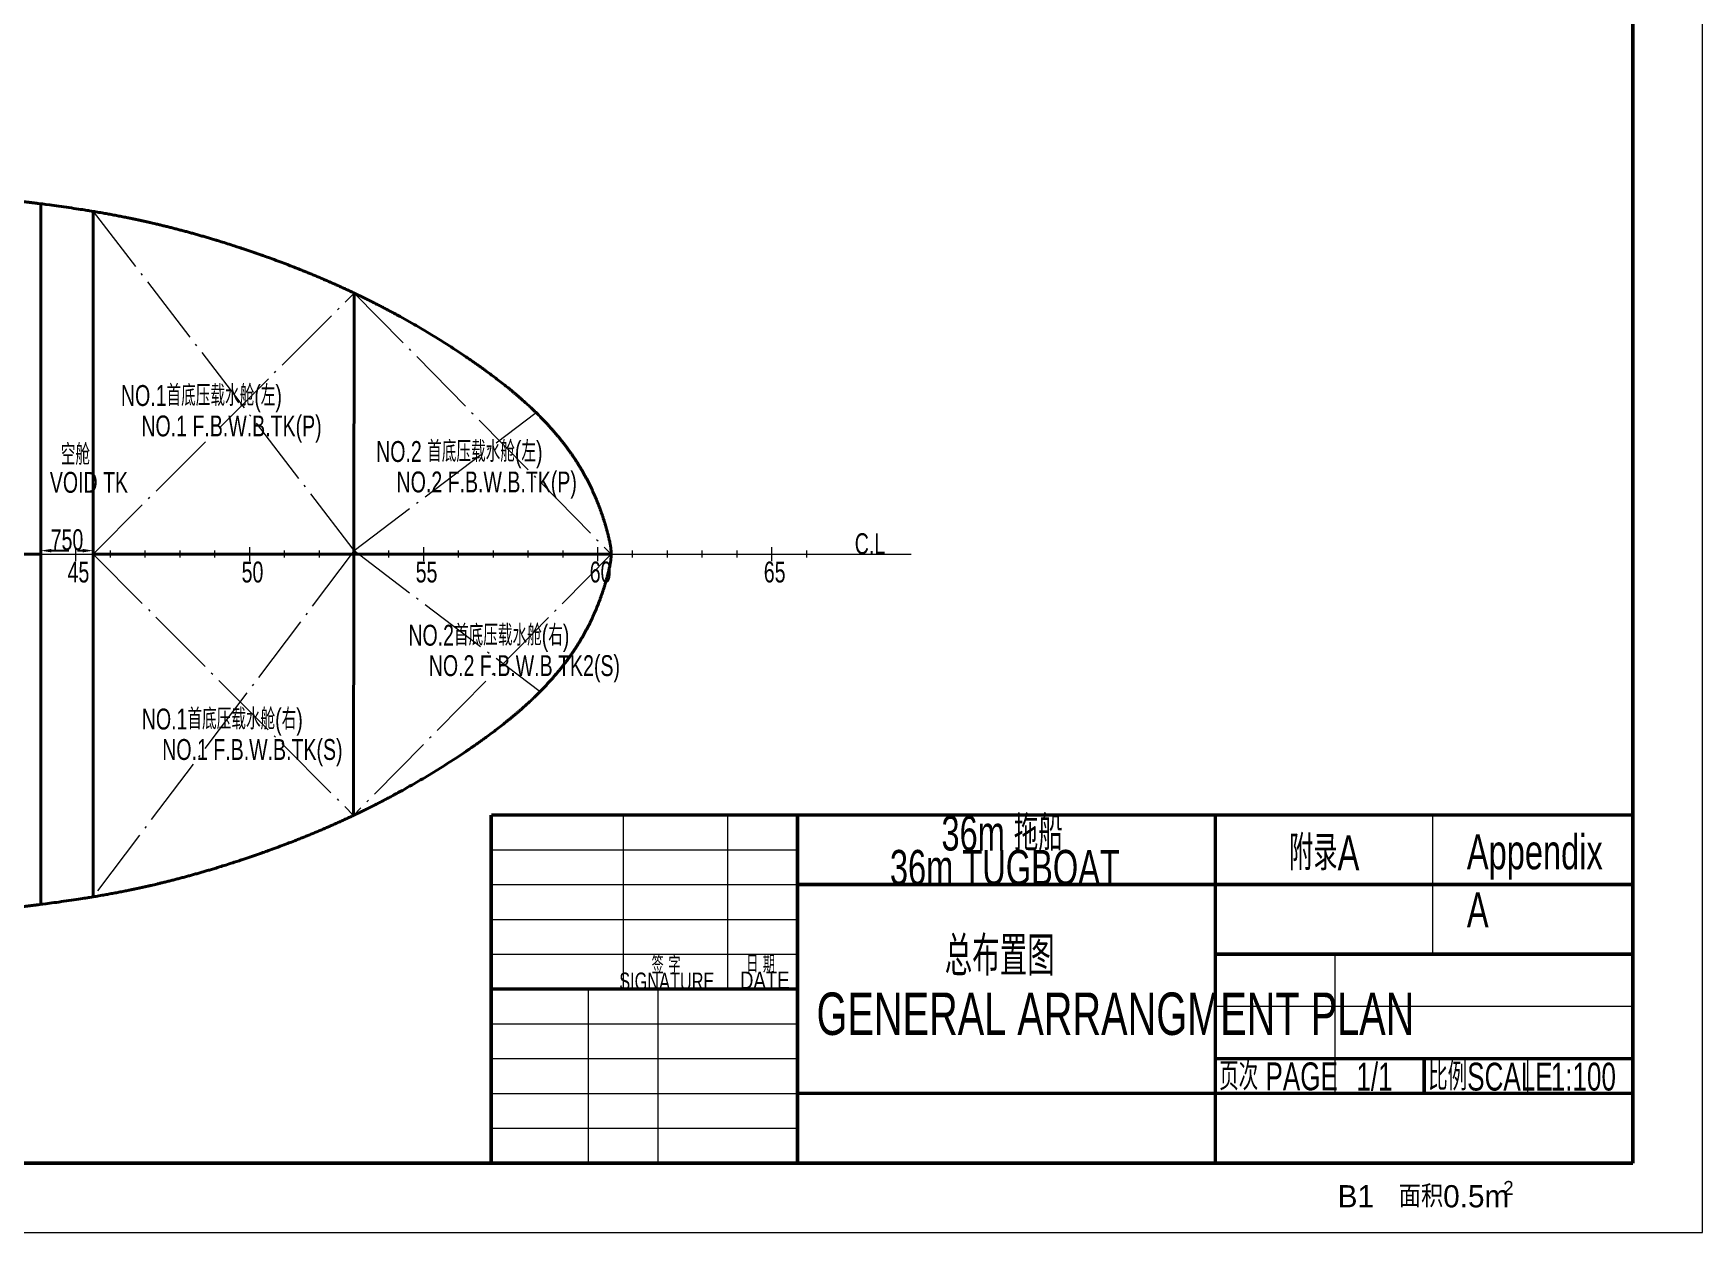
# Model space of a CAD drawing. Extents: x -550205 to -490805, y -239464 to -155364.
# Drawn here: x -514781 to -490805, y -239464 to -222237 of the extents above; entities that cross this region are included whole.
import ezdxf
from ezdxf.enums import TextEntityAlignment as Align

# ---------------------------------------------------------------- set-up
doc = ezdxf.new("R2010")
doc.units = 0
doc.header["$LTSCALE"] = 500
doc.header["$MEASUREMENT"] = 0
doc.header["$PDMODE"] = 3
doc.linetypes.add('点划线 ____ _ ____ _ ____ _ ____ _ ____ _ ____', pattern=[2.56, 2, -0.25, 0.06, -0.25])
doc.linetypes.add('虚线 __ __ __ __ __ __ __ __ __ __ __ __ __ _', pattern=[0.75, 0.5, -0.25])
doc.layers.get('0').update_dxf_attribs({"linetype": 'CONTINUOUS', "lineweight": 20})
doc.layers.get('Defpoints').update_dxf_attribs({"linetype": 'CONTINUOUS', "lineweight": 20})
doc.layers.add('00', color=7, linetype='CONTINUOUS')
for name, color, linetype, lineweight in [('图框', 3, 'CONTINUOUS', 20), ('点划线', 5, '点划线 ____ _ ____ _ ____ _ ____ _ ____ _ ____', 20), ('粗虚线', 30, '虚线 __ __ __ __ __ __ __ __ __ __ __ __ __ _', 40), ('虚线', 1, '虚线 __ __ __ __ __ __ __ __ __ __ __ __ __ _', 20)]:
    doc.layers.add(name, color=color, linetype=linetype, lineweight=lineweight)
doc.styles.get("Standard").update_dxf_attribs({"font": 'romans.shx', "width": 1.2, "height": 150, "bigfont": 'gbcbig.shx'})
doc.styles.add('中英混排2', font='romany.shx', dxfattribs={"width": 0.7, "height": 300, "bigfont": 'hztxt.shx'})
doc.dimstyles.new('1111111', dxfattribs={"dimtxt": 75, "dimasz": 100, "dimexe": 50, "dimexo": 50, "dimgap": 30, "dimtad": 1, "dimdec": 0, "dimdsep": 46, "dimtxsty": 'Standard', "dimcen": 2.5, "dimadec": 0, "dimazin": 0, "dimtfac": 1, "dimtdec": 0, "dimtmove": 0, "dimatfit": 3, "dimfxl": 1, "dimarcsym": 0})

# ---------------------------------------------------------------- blocks, each defined once
blk = doc.blocks.new('*D163')
at = {"layer": 'Defpoints', "color": 0, "transparency": 16777216}
for p in [(-514673, -229667), (-513923, -229667), (-513923, -229667)]:
    blk.add_point(p, dxfattribs=at)
at = {"layer": '虚线', "color": 0, "lineweight": -2, "transparency": 16777216}
for p, q in [((-514673, -229662), (-514673, -229662)), ((-514523, -229667), (-514073, -229667))]:
    blk.add_line(p, q, dxfattribs=at)
at = {"layer": '虚线', "color": 0, "transparency": 16777216}
for points in [[(-514523, -229642), (-514523, -229692), (-514673, -229667)], [(-514073, -229642), (-514073, -229692), (-513923, -229667)]]:
    blk.add_solid(points, dxfattribs=at)
at = {"layer": '虚线', "color": 0, "transparency": 16777216, "insert": (-514298, -229512), "char_height": 300, "attachment_point": 5, "style": '中英混排2'}
blk.add_mtext('750', dxfattribs=at)
blk = doc.blocks.new('B1')
at = {"layer": '图框'}
for p, q in [((0, 0), (0, 841)), ((-594, 0), (0, 0))]:
    blk.add_line(p, q, dxfattribs=at)
at = {"layer": '图框', "color": 15, "lineweight": 50}
for p, q in [((-10, 10), (-10, 831)), ((-569, 10), (-10, 10))]:
    blk.add_line(p, q, dxfattribs=at)
at = {"layer": '图框', "color": 4, "style": '中英混排2'}
for s, height, p in [('2', 2, (-28.63, 5.42)), ('B1   面积0.5m', 3.1911, (-52.42, 3.63))]:
    blk.add_text(s, height=height, dxfattribs=at).set_placement(p)

msp = doc.modelspace()

# ---------------------------------------------------------------- linework, layer by layer
at = {"lineweight": 40}
for p, q in [((-514673.2, -224684.8), (-514673.1, -234748.9)), ((-513923.1, -224793.7), (-513923.1, -234640)), ((-510183.2, -233470.9), (-510173.1, -225967.6)), ((-513923.1, -229716.9), (-506482.7, -229716.9))]:
    msp.add_line(p, q, dxfattribs=at)
for p, q in [((-514673.1, -229766.9), (-514673.1, -229666.9)), ((-514173.1, -229816.9), (-514173.1, -229616.9)), ((-513673.1, -229766.9), (-513673.1, -229666.9)), ((-513173.1, -229766.9), (-513173.1, -229666.9)), ((-512673.1, -229766.9), (-512673.1, -229666.9)), ((-512173.1, -229766.9), (-512173.1, -229666.9)), ((-511673.1, -229816.9), (-511673.1, -229616.9)), ((-511173.1, -229766.9), (-511173.1, -229666.9)), ((-510673.1, -229766.9), (-510673.1, -229666.9)), ((-510173.1, -229766.9), (-510173.1, -229666.9)), ((-509673.1, -229766.9), (-509673.1, -229666.9)), ((-509173.1, -229816.9), (-509173.1, -229616.9)), ((-508673.1, -229766.9), (-508673.1, -229666.9)), ((-508173.1, -229766.9), (-508173.1, -229666.9)), ((-507673.1, -229766.9), (-507673.1, -229666.9)), ((-507173.1, -229766.9), (-507173.1, -229666.9)), ((-506673.1, -229816.9), (-506673.1, -229616.9)), ((-506173.1, -229766.9), (-506173.1, -229666.9)), ((-505673.1, -229766.9), (-505673.1, -229666.9)), ((-505173.1, -229766.9), (-505173.1, -229666.9)), ((-504673.1, -229766.9), (-504673.1, -229666.9)), ((-504173.1, -229816.9), (-504173.1, -229616.9)), ((-503673.1, -229766.9), (-503673.1, -229666.9)), ((-540025, -229716.9), (-502173.1, -229716.9))]:
    msp.add_line(p, q)
at = {"color": 7}
for p, q in [((-506305.3, -235963.7), (-506305.3, -233463.7)), ((-504805.3, -235963.7), (-504805.3, -233463.7)), ((-508205.3, -233963.7), (-503805.3, -233963.7)), ((-508205.3, -234463.7), (-503805.3, -234463.7)), ((-508205.3, -234963.7), (-503805.3, -234963.7)), ((-508205.3, -235463.7), (-503805.3, -235463.7)), ((-506805.3, -238463.7), (-506805.3, -235963.7)), ((-505805.3, -238463.7), (-505805.3, -235963.7)), ((-508205.3, -236463.7), (-503805.3, -236463.7)), ((-508205.3, -236963.7), (-503805.3, -236963.7)), ((-508205.3, -237463.7), (-503805.3, -237463.7)), ((-508205.3, -237963.7), (-503805.3, -237963.7))]:
    msp.add_line(p, q, dxfattribs=at)
at = {"lineweight": 20}
for p, q in [((-494686.2, -233463.7), (-494686.2, -234463.7)), ((-494686.2, -234463.7), (-494686.2, -235463.7)), ((-496086.3, -235463.7), (-496086.3, -237463.7)), ((-491805.3, -236213.7), (-497805.3, -236213.7)), ((-493321.1, -236963.7), (-493320.9, -237463.7))]:
    msp.add_line(p, q, dxfattribs=at)
at = {"color": 15, "const_width": 50}
for points in [[(-503805.3, -233463.7), (-503805.3, -238463.7)], [(-503805.3, -235963.7), (-508205.3, -235963.7)], [(-497805.3, -236963.7), (-491805.3, -236963.7)], [(-494805.3, -236953.1), (-494805.3, -237463.7)], [(-503805.3, -237463.7), (-491805.3, -237463.7)]]:
    msp.add_lwpolyline(points, dxfattribs=at)
at = {"lineweight": 40}
for points, weights, knots in [([(-513408.2, -224888.6), (-513440.5, -224882), (-513472.9, -224875.5), (-513626.3, -224845.1), (-513780.4, -224818), (-513934.5, -224791), (-514089.1, -224767), (-514243.8, -224742.9), (-514398.9, -224721.3), (-514554, -224699.7), (-514709.5, -224680.2), (-514865, -224660.6), (-515020.7, -224642.5)], [1, 0.99999662776, 1, 0.999935436723, 1, 0.99995227381, 1, 0.999966585213, 1, 0.999978332369, 1, 0.9999875194, 1], [0, 0, 0, 0.005194, 0.005194, 0.0279209, 0.0279209, 0.0474609, 0.0474609, 0.0638109, 0.0638109, 0.0769768, 0.0769768, 1.086969, 1.086969, 1.086969]), ([(-510183.2, -225962.8), (-510232.9, -225939.3), (-510282.8, -225916.3), (-510438.6, -225844.3), (-510596.3, -225776.3), (-510754.1, -225708.3), (-510913.7, -225644.2), (-511058.8, -225585.9), (-511205.2, -225530.7), (-511351.7, -225475.5), (-511499.4, -225423.4), (-511647, -225371.3), (-511795.7, -225322.1), (-511846, -225305.5), (-511896.3, -225289.2), (-512045.3, -225241.1), (-512195.2, -225195.9), (-512345.1, -225150.8), (-512496, -225108.9), (-512646.7, -225067), (-512798.4, -225028.4), (-512950, -224989.9), (-513102.5, -224954.9), (-513255, -224919.9), (-513408.2, -224888.6)], [1, 0.999990561314, 1, 0.999913349855, 1, 0.999920636152, 1, 0.999939638716, 1, 0.999944322761, 1, 0.999948652766, 1, 0.999994293358, 1, 0.99994675674, 1, 0.99994177784, 1, 0.999936492772, 1, 0.999930905956, 1, 0.999925028292, 1], [0, 0, 0, 0.0086896, 0.0086896, 0.0350185, 0.0350185, 0.0602161, 0.0602161, 0.082191, 0.082191, 0.103296, 0.103296, 1.1235638, 1.1235638, 1.1303205, 1.1303205, 1.150959, 1.150959, 1.172541, 1.172541, 1.1950813, 1.1950813, 1.2185921, 1.2185921, 2.2430825, 2.2430825, 2.2430825]), ([(-506482.7, -229716.8), (-506482.2, -229675.7), (-506486.5, -229634.8), (-506490.4, -229598.1), (-506498.1, -229561.9), (-506520.2, -229459.1), (-506548.2, -229357.8), (-506593.7, -229193), (-506654.7, -229033.1), (-506715.6, -228873), (-506791.7, -228719.4), (-506867.5, -228566.2), (-506958.2, -228421), (-507005.3, -228345.8), (-507056.2, -228273.1), (-507154.1, -228133.5), (-507264.2, -228003), (-507374.6, -227872.2), (-507494.9, -227750.2), (-507615.9, -227627.6), (-507744.7, -227513.1), (-507874.2, -227398.1), (-508009.8, -227290.2), (-508145.8, -227182.1), (-508286.4, -227080), (-508426.9, -226978), (-508570.7, -226880.7), (-508629, -226841.3), (-508687.8, -226802.5), (-508831.7, -226707.6), (-508978.4, -226616.8), (-509124.5, -226526.4), (-509273.2, -226440.2), (-509421.5, -226354.3), (-509572.2, -226272.5), (-509722.7, -226190.9), (-509875.5, -226113.5), (-510028.3, -226036.1), (-510183.2, -225962.8)], [1, 0.998321507213, 1, 0.998649697361, 1, 0.999583106503, 1, 0.998911920226, 1, 0.998875280148, 1, 0.998790715664, 1, 0.999674994629, 1, 0.999007108083, 1, 0.999252592643, 1, 0.999461500562, 1, 0.999629336071, 1, 0.999758861281, 1, 0.999855579577, 1, 0.999982243506, 1, 0.999893385325, 1, 0.999895196326, 1, 0.999897740637, 1, 0.999900960537, 1, 0.999904782519, 1], [0, 0, 0, 0.1158952, 0.1158952, 0.2198416, 0.2198416, 0.2775944, 0.2775944, 0.3709015, 0.3709015, 0.4657669, 0.4657669, 0.5641347, 0.5641347, 0.6151267, 0.6151267, 0.7042583, 0.7042583, 0.7815888, 0.7815888, 0.8472271, 0.8472271, 0.9016834, 0.9016834, 0.9456059, 0.9456059, 1.979597, 1.979597, 1.9915156, 1.9915156, 2.0207206, 2.0207206, 2.0496765, 2.0496765, 2.0782787, 2.0782787, 2.1064271, 2.1064271, 3.1340269, 3.1340269, 3.1340269]), ([(-506482.7, -229716.8), (-506482.2, -229758), (-506486.5, -229798.9), (-506490.4, -229835.6), (-506498.1, -229871.7), (-506520.2, -229974.5), (-506548.2, -230075.9), (-506593.7, -230240.7), (-506654.7, -230400.6), (-506715.6, -230560.6), (-506791.7, -230714.3), (-506867.5, -230867.5), (-506958.2, -231012.7), (-507005.3, -231087.9), (-507056.2, -231160.6), (-507154.1, -231300.2), (-507264.2, -231430.7), (-507374.6, -231561.5), (-507494.9, -231683.5), (-507615.9, -231806.1), (-507744.7, -231920.5), (-507874.2, -232035.6), (-508009.8, -232143.4), (-508145.8, -232251.6), (-508286.4, -232353.7), (-508426.9, -232455.7), (-508570.7, -232553), (-508629, -232592.4), (-508687.8, -232631.2), (-508831.7, -232726.1), (-508978.4, -232816.9), (-509124.5, -232907.3), (-509273.2, -232993.5), (-509421.5, -233079.4), (-509572.2, -233161.2), (-509722.7, -233242.8), (-509875.5, -233320.2), (-510028.3, -233397.6), (-510183.2, -233470.9)], [1, 0.998321507213, 1, 0.998649697361, 1, 0.999583106503, 1, 0.998911920226, 1, 0.998875280148, 1, 0.998790715664, 1, 0.999674994629, 1, 0.999007108083, 1, 0.999252592643, 1, 0.999461500562, 1, 0.999629336071, 1, 0.999758861281, 1, 0.999855579577, 1, 0.999982243506, 1, 0.999893385325, 1, 0.999895196326, 1, 0.999897740637, 1, 0.999900960537, 1, 0.999904782519, 1], [0, 0, 0, 0.1158952, 0.1158952, 0.2198416, 0.2198416, 0.2775944, 0.2775944, 0.3709015, 0.3709015, 0.4657669, 0.4657669, 0.5641347, 0.5641347, 0.6151267, 0.6151267, 0.7042583, 0.7042583, 0.7815888, 0.7815888, 0.8472271, 0.8472271, 0.9016834, 0.9016834, 0.9456059, 0.9456059, 1.979597, 1.979597, 1.9915156, 1.9915156, 2.0207206, 2.0207206, 2.0496765, 2.0496765, 2.0782787, 2.0782787, 2.1064271, 2.1064271, 3.1340269, 3.1340269, 3.1340269]), ([(-510183.2, -233470.9), (-510232.9, -233494.4), (-510282.8, -233517.4), (-510438.6, -233589.4), (-510596.3, -233657.4), (-510754.1, -233725.4), (-510913.7, -233789.5), (-511058.8, -233847.8), (-511205.2, -233903), (-511351.7, -233958.1), (-511499.4, -234010.3), (-511647, -234062.4), (-511795.7, -234111.6), (-511846, -234128.2), (-511896.3, -234144.4), (-512045.3, -234192.6), (-512195.2, -234237.8), (-512345.1, -234282.9), (-512496, -234324.8), (-512646.7, -234366.7), (-512798.4, -234405.3), (-512950, -234443.8), (-513102.5, -234478.8), (-513255, -234513.8), (-513408.2, -234545.1)], [1, 0.999990561314, 1, 0.999913349855, 1, 0.999920636152, 1, 0.999939638716, 1, 0.999944322761, 1, 0.999948652766, 1, 0.999994293358, 1, 0.99994675674, 1, 0.99994177784, 1, 0.999936492772, 1, 0.999930905956, 1, 0.999925028292, 1], [0, 0, 0, 0.0086896, 0.0086896, 0.0350185, 0.0350185, 0.0602161, 0.0602161, 0.082191, 0.082191, 0.103296, 0.103296, 1.1235638, 1.1235638, 1.1303205, 1.1303205, 1.150959, 1.150959, 1.172541, 1.172541, 1.1950813, 1.1950813, 1.2185921, 1.2185921, 2.2430825, 2.2430825, 2.2430825]), ([(-513408.2, -234545.1), (-513440.5, -234551.7), (-513472.9, -234558.2), (-513626.3, -234588.6), (-513780.4, -234615.6), (-513934.5, -234642.7), (-514089.1, -234666.7), (-514243.8, -234690.8), (-514398.9, -234712.4), (-514554, -234734), (-514709.5, -234753.5), (-514865, -234773.1), (-515020.7, -234791.2)], [1, 0.99999662776, 1, 0.999935436723, 1, 0.99995227381, 1, 0.999966585213, 1, 0.999978332369, 1, 0.9999875194, 1], [0, 0, 0, 0.005194, 0.005194, 0.0279209, 0.0279209, 0.0474609, 0.0474609, 0.0638109, 0.0638109, 0.0769768, 0.0769768, 1.086969, 1.086969, 1.086969])]:
    msp.add_rational_spline(points, weights, degree=2, knots=knots, dxfattribs=at)
at = {"layer": '图框', "color": 15, "lineweight": 50, "const_width": 50}
for points in [[(-508205.3, -233463.7), (-491805.3, -233463.7)], [(-508205.3, -238463.7), (-508205.3, -233463.7)], [(-497805.3, -233463.7), (-497805.3, -238463.7)], [(-503805.3, -234463.7), (-491805.3, -234463.7)], [(-497805.3, -235463.7), (-491805.3, -235463.7)]]:
    msp.add_lwpolyline(points, dxfattribs=at)
at = {"layer": '点划线'}
for p, q in [((-513923.1, -224793.7), (-510173.1, -229666.9)), ((-513923.1, -229716.9), (-510173.1, -225967.6)), ((-510173.1, -225967.6), (-506482.7, -229716.9)), ((-510173.1, -229666.9), (-507560.2, -227685.2)), ((-510173.1, -229666.9), (-513923.1, -234640)), ((-510173.1, -229666.9), (-507503.1, -231691.8)), ((-513923.1, -229716.9), (-510183.2, -233470.9)), ((-506482.7, -229716.9), (-510183.2, -233470.9))]:
    msp.add_line(p, q, dxfattribs=at)
at = {"layer": '粗虚线', "color": 0, "linetype": 'ByBlock', "ltscale": 2}
msp.add_line((-519673.1, -229716.7), (-514673.1, -229716.8), dxfattribs=at)
at = {"layer": '虚线', "color": 0, "linetype": 'ByBlock'}
msp.add_line((-513673.1, -229716.9), (-513923.1, -229716.9), dxfattribs=at)

# ---------------------------------------------------------------- block references
at = {"layer": '图框', "color": 0, "xscale": 100, "yscale": 100, "zscale": 100}
msp.add_blockref('B1', (-490805.3, -239463.7), dxfattribs=at)

# ---------------------------------------------------------------- texts
at = {"color": 1, "lineweight": 20, "ltscale": 2, "style": '中英混排2', "width": 0.7}
for s, p in [('NO.1首底压载水舱(左)', (-513523.2, -227588.9)), ('NO.1 F.B.W.B.TK(P)', (-513229.7, -228026.2)), ('空舱', (-514387.4, -228437.4)), ('NO.2 首底压载水舱(左)', (-509857.8, -228393.2)), ('VOID TK', (-514544.3, -228836)), ('NO.2 F.B.W.B.TK(P)', (-509564.3, -228830.5)), ('C.L', (-502983.5, -229716.9)), ('45', (-514289.8, -230124.5)), ('50', (-511789.8, -230124.5)), ('55', (-509289.8, -230124.5)), ('60', (-506789.8, -230124.5)), ('65', (-504289.8, -230124.5)), ('NO.2首底压载水舱(右)', (-509394.7, -231032.1)), ('NO.2 F.B.W.B.TK2(S)', (-509101.2, -231469.4)), ('NO.1首底压载水舱(右)', (-513223.4, -232236.4)), ('NO.1 F.B.W.B.TK(S)', (-512929.9, -232673.6))]:
    msp.add_text(s, height=300, dxfattribs=at).set_placement(p)
at = {"color": 4, "style": '中英混排2', "width": 0.7}
msp.add_text('总布置图', height=564, dxfattribs=at).set_placement((-500901.2, -235491), align=Align.MIDDLE_CENTER)
at = {"color": 4, "lineweight": 20, "style": '中英混排2', "width": 0.7}
msp.add_text('签 字', height=250, dxfattribs=at).set_placement((-505693.9, -235620.2, 0), align=Align.MIDDLE_CENTER)
msp.add_text('日 期', height=250, dxfattribs=at).set_placement((-504543.3, -235728.8))
at = {"color": 4, "lineweight": 20, "style": '中英混排2'}
for s, width, p in [('SIGNATURE', 0.7, (-505683, -235978.1, 0)), ('DATE', 0.8, (-504275, -235963.7))]:
    msp.add_text(s, height=250, dxfattribs=dict(at, width=width)).set_placement(p, align=Align.CENTER)
at = {"color": 4, "style": '中英混排2', "width": 0.7}
msp.add_text('GENERAL ARRANGMENT PLAN', height=609.12, dxfattribs=at).set_placement((-503531.9, -236624.1))
at = {"layer": '00', "color": 4, "insert": (-496747.9, -233757.2), "char_height": 500, "attachment_point": 1, "style": '中英混排2'}
msp.add_mtext_dynamic_manual_height_columns('附录A', width=2556.677, gutter_width=1500, heights=[0], dxfattribs=at)
at = {"layer": '00', "color": 4, "insert": (-494191.2, -233744.4), "char_height": 500, "width": 1827, "attachment_point": 1, "style": '中英混排2'}
msp.add_mtext('Appendix A ', dxfattribs=at)
at = {"layer": '图框', "color": 4, "lineweight": 13, "style": '中英混排2', "width": 0.7}
for s, p in [('36m 拖船', (-500867.5, -233725.5, 0)), ('36m TUGBOAT', (-500826.9, -234216.4, 0))]:
    msp.add_text(s, height=500, dxfattribs=at).set_placement(p, align=Align.MIDDLE_CENTER)
for s, p in [('页次 PAGE', (-497748.2, -237418.7)), ('1/1', (-495777.9, -237423)), ('比例SCALE', (-494747.1, -237423)), ('1:100', (-492987.2, -237423))]:
    msp.add_text(s, height=400, dxfattribs=at).set_placement(p)

# ---------------------------------------------------------------- dimensions: what is measured, and where the dimension line sits
at = {"layer": '虚线'}
dim = msp.add_linear_dim(base=(-513923.1, -229666.9), p1=(-514673.1, -229666.9), p2=(-513923.1, -229666.9), dimstyle='1111111', override={"dimtxt": 300, "dimasz": 150, "dimexe": 5, "dimexo": 5, "dimgap": 5, "dimtxsty": '中英混排2', "dimfxl": 50}, dxfattribs=at)
dim.commit()
dim.dimension.update_dxf_attribs({"geometry": '*D163', "text_midpoint": (-514298.1, -229511.9)})

doc.saveas('drawing.dxf')
